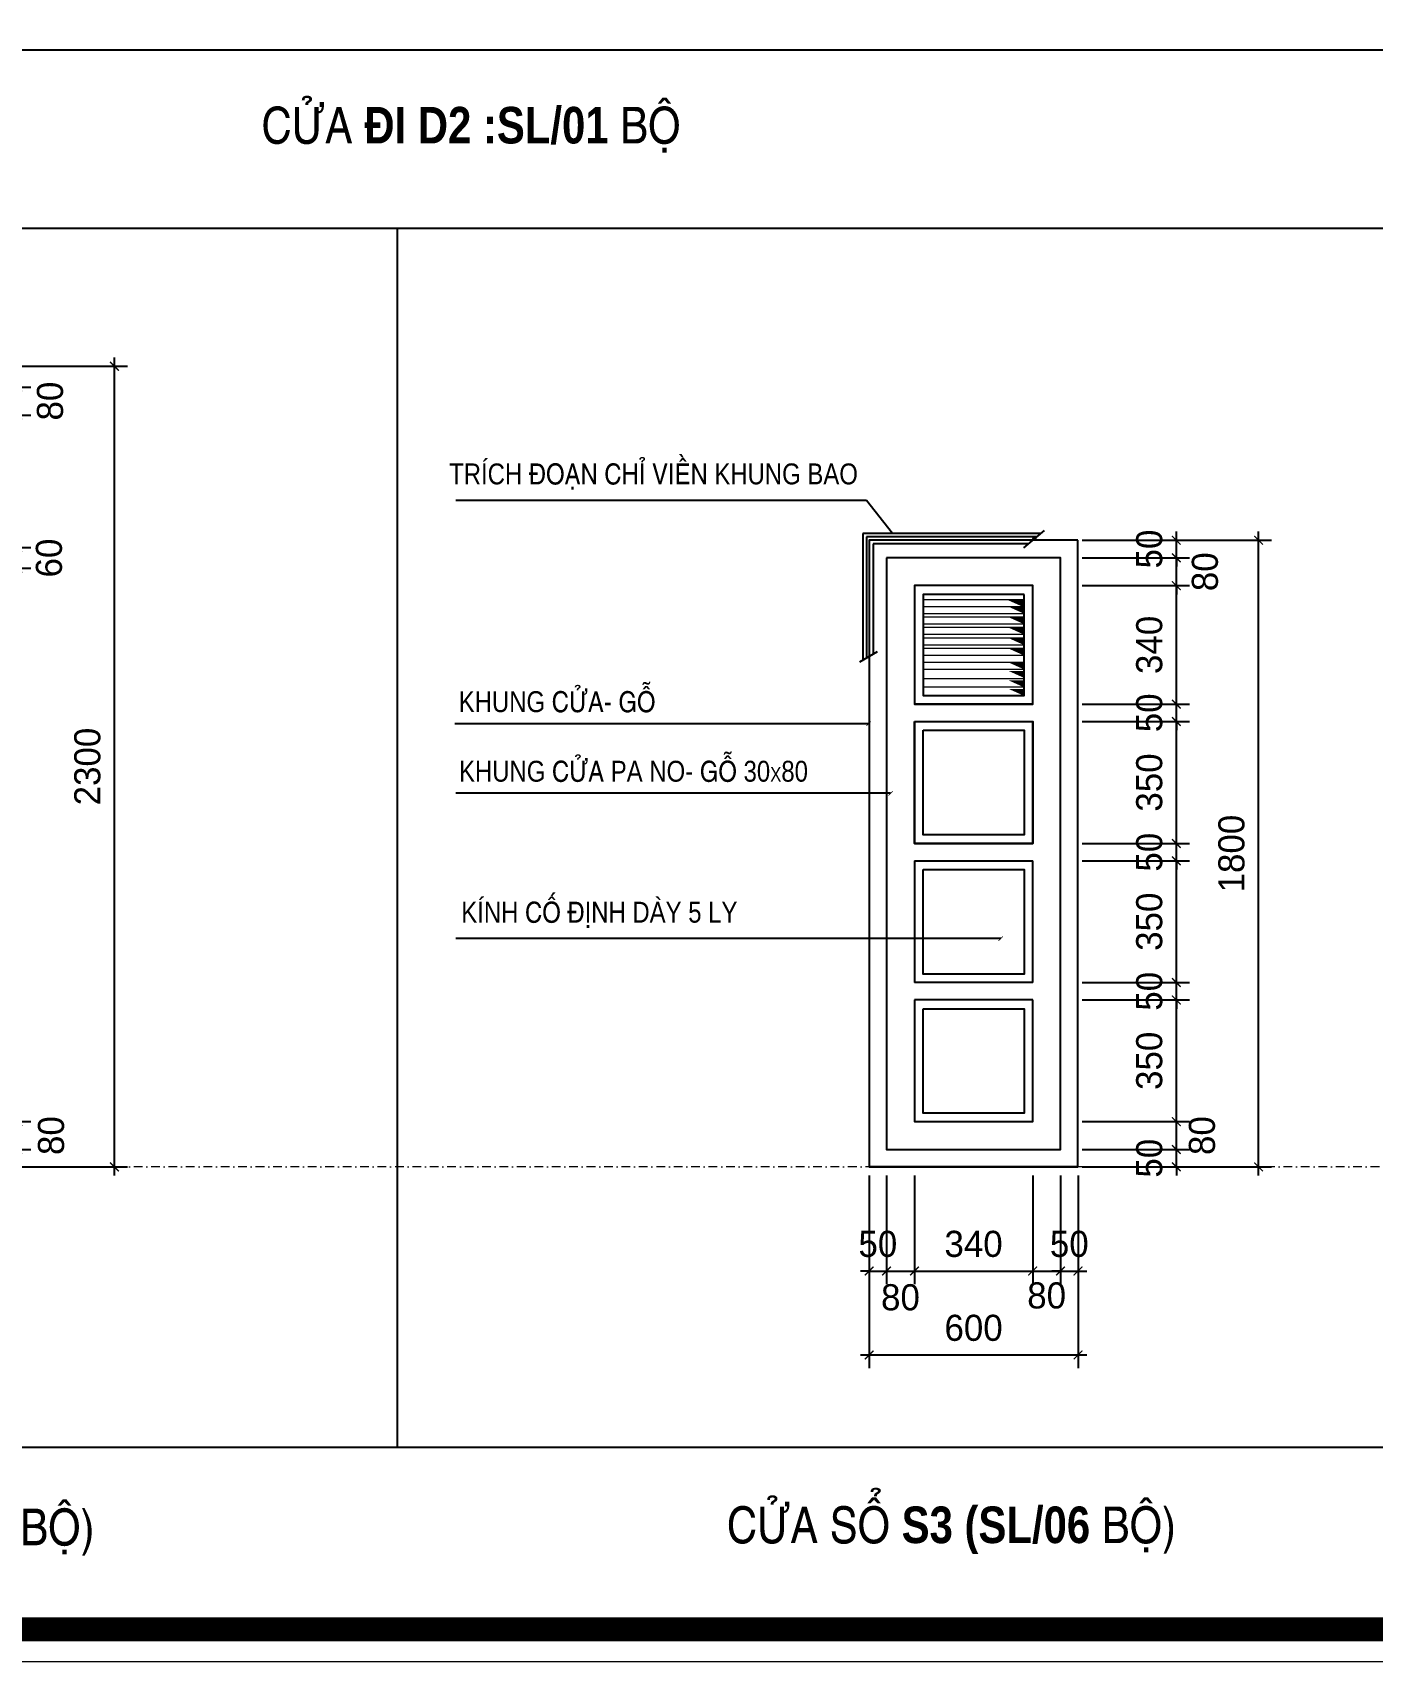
# Model space of a CAD drawing. Header units: millimetres. Extents: x 615730 to 2792744, y 139412 to 597571.
# Drawn here: x 1437575 to 1445273, y 284936 to 294294 of the extents above; entities that cross this region are included whole.
import ezdxf

# ---------------------------------------------------------------- set-up
doc = ezdxf.new("R2010")
doc.units = ezdxf.units.MM
doc.header["$MEASUREMENT"] = 0
doc.header["$PDMODE"] = 34
doc.linetypes.add('DASHDOT', pattern=[1, 0.5, -0.25, 0, -0.25])
doc.layers.get('0').update_dxf_attribs({"lineweight": 5})
for name, color, linetype in [('H', 252, 'Continuous'), ('NC', 7, 'Continuous'), ('noi that', 29, 'Continuous'), ('VL', 155, 'Continuous')]:
    doc.layers.add(name, color=color, linetype=linetype)
for name, color, linetype, lineweight in [('HATCH', 42, 'Continuous', 5), ('TEXTNUOC', 8, 'Continuous', 50), ('thay', 7, 'Continuous', 15), ('TIM TRUC', 149, 'DASHDOT', 9)]:
    doc.layers.add(name, color=color, linetype=linetype, lineweight=lineweight)
doc.styles.add('KC2', font='', dxfattribs={"height": 120})
doc.styles.add('RO', font='ROMANS.SHX', dxfattribs={"height": 120})
doc.styles.get("Standard").update_dxf_attribs({"font": ''})
doc.styles.add('VNI-AVO', font='vni-roms.shx')
doc.styles.get('KC2').set_extended_font_data('VNI-Helve-Condense')
doc.styles.get('Standard').set_extended_font_data('VNI-Avo')
doc.dimstyles.new('50 CS', dxfattribs={"dimtxt": 150, "dimasz": 50, "dimexe": 75, "dimexo": 0, "dimgap": 80, "dimtad": 1, "dimdec": 0, "dimlfac": 0.5, "dimzin": 12, "dimtxsty": 'VNI-AVO', "dimblk": 'ARCHTICK', "dimcen": 0, "dimdle": 50, "dimclrd": 252, "dimclre": 252, "dimclrt": 2, "dimadec": 0, "dimazin": 0, "dimtfac": 1, "dimtdec": 0, "dimtix": 1, "dimtmove": 2, "dimatfit": 0, "dimldrblk": 'OPEN90', "dimfxl": 1, "dimlwd": -1, "dimlwe": -1, "dimarcsym": 0})
doc.dimstyles.new('TL1-50TRUC', dxfattribs={"dimtxt": 150, "dimasz": 25, "dimexe": 50, "dimexo": 0, "dimgap": 20, "dimtad": 1, "dimdec": 0, "dimlfac": 0.5, "dimdsep": 46, "dimtxsty": 'RO', "dimblk": 'DOT', "dimcen": 100, "dimdle": 50, "dimclrd": 4, "dimclre": 4, "dimclrt": 30, "dimadec": 0, "dimazin": 0, "dimtfac": 1, "dimtdec": 0, "dimtix": 1, "dimtmove": 1, "dimatfit": 3, "dimldrblk": 'ARCHTICK', "dimfxl": 1, "dimtolj": 1, "dimarcsym": 0})

# ---------------------------------------------------------------- blocks, each defined once
blk = doc.blocks.new('_ARCHTICK')
at = {"color": 0, "linetype": 'ByBlock', "const_width": 0.15}
blk.add_lwpolyline([(-0.5, -0.5), (0.5, 0.5)], dxfattribs=at)
blk = doc.blocks.new('*D1961')
at = {"layer": 'DEFPOINTS', "color": 0, "ltscale": 10, "transparency": 16777216}
for p in [(1437139.6, 288037.2), (1437489.6, 288037.2), (1437139.6, 287877.2)]:
    blk.add_point(p, dxfattribs=at)
at = {"layer": 'VL', "color": 252, "ltscale": 10, "transparency": 16777216}
for p, q in [((1437139.6, 288037.2), (1437564.6, 288037.2)), ((1437489.6, 287827.2), (1437489.6, 288087.2)), ((1437139.6, 287877.2), (1437564.6, 287877.2))]:
    blk.add_line(p, q, dxfattribs=at)
at = {"layer": 'VL', "color": 252, "ltscale": 10, "transparency": 16777216, "xscale": 50, "yscale": 50, "zscale": 50}
for p, rotation in [((1437489.6, 288037.2), 90), ((1437489.6, 287877.2), 270)]:
    blk.add_blockref('_ARCHTICK', p, dxfattribs=dict(at, rotation=rotation))
at = {"layer": 'VL', "color": 2, "ltscale": 10, "transparency": 16777216, "insert": (1437681.5, 287957.2), "char_height": 150, "attachment_point": 5, "rotation": 90, "style": 'VNI-AVO'}
blk.add_mtext('80', dxfattribs=at)
blk = doc.blocks.new('_Open90')
at = {"color": 0, "linetype": 'ByBlock', "lineweight": -2}
for p, q in [((0, 0), (-1, 0)), ((-0.5, 0.5), (0, 0)), ((0, 0), (-0.5, -0.5))]:
    blk.add_line(p, q, dxfattribs=at)
blk = doc.blocks.new('*D1970')
at = {"layer": 'DEFPOINTS', "color": 0, "ltscale": 10, "transparency": 16777216}
for p in [(1437139.6, 291336.4), (1437489.6, 291336.4), (1437139.6, 291216.4)]:
    blk.add_point(p, dxfattribs=at)
at = {"layer": 'VL', "color": 252, "ltscale": 10, "transparency": 16777216}
for p, q in [((1437139.6, 291336.4), (1437564.6, 291336.4)), ((1437489.6, 291336.4), (1437489.6, 291386.4)), ((1437489.6, 291216.4), (1437489.6, 291336.4)), ((1437139.6, 291216.4), (1437564.6, 291216.4)), ((1437489.6, 291216.4), (1437489.6, 291166.4))]:
    blk.add_line(p, q, dxfattribs=at)
at = {"layer": 'VL', "color": 252, "ltscale": 10, "transparency": 16777216, "xscale": 50, "yscale": 50, "zscale": 50}
for p, rotation in [((1437489.6, 291336.4), 270), ((1437489.6, 291216.4), 90)]:
    blk.add_blockref('_ARCHTICK', p, dxfattribs=dict(at, rotation=rotation))
at = {"layer": 'VL', "color": 2, "ltscale": 10, "transparency": 16777216, "insert": (1437669.4, 291275.1), "char_height": 150, "attachment_point": 5, "rotation": 90, "style": 'VNI-AVO'}
blk.add_mtext('60', dxfattribs=at)
blk = doc.blocks.new('*D1973')
at = {"layer": 'DEFPOINTS', "color": 0, "ltscale": 10, "transparency": 16777216}
for p in [(1437139.6, 292257.2), (1437489.6, 292257.2), (1437139.6, 292096.3)]:
    blk.add_point(p, dxfattribs=at)
at = {"layer": 'VL', "color": 252, "ltscale": 10, "transparency": 16777216}
for p, q in [((1437139.6, 292257.2), (1437564.6, 292257.2)), ((1437489.6, 292046.3), (1437489.6, 292307.2)), ((1437139.6, 292096.3), (1437564.6, 292096.3))]:
    blk.add_line(p, q, dxfattribs=at)
at = {"layer": 'VL', "color": 252, "ltscale": 10, "transparency": 16777216, "xscale": 50, "yscale": 50, "zscale": 50}
for p, rotation in [((1437489.6, 292257.2), 90), ((1437489.6, 292096.3), 270)]:
    blk.add_blockref('_ARCHTICK', p, dxfattribs=dict(at, rotation=rotation))
at = {"layer": 'VL', "color": 2, "ltscale": 10, "transparency": 16777216, "insert": (1437675.5, 292176.8), "char_height": 150, "attachment_point": 5, "rotation": 90, "style": 'VNI-AVO'}
blk.add_mtext('80', dxfattribs=at)
blk = doc.blocks.new('*D1975')
at = {"layer": 'DEFPOINTS', "color": 0, "ltscale": 10, "transparency": 16777216}
for p in [(1437139.6, 292377.2), (1438045, 292377.2), (1437139.6, 287777.2)]:
    blk.add_point(p, dxfattribs=at)
at = {"layer": 'VL', "color": 252, "ltscale": 10, "transparency": 16777216}
for p, q in [((1438045, 287727.2), (1438045, 292427.2)), ((1437139.6, 292377.2), (1438120, 292377.2)), ((1437139.6, 287777.2), (1438120, 287777.2))]:
    blk.add_line(p, q, dxfattribs=at)
at = {"layer": 'VL', "color": 252, "ltscale": 10, "transparency": 16777216, "xscale": 50, "yscale": 50, "zscale": 50}
for p, rotation in [((1438045, 292377.2), 90), ((1438045, 287777.2), 270)]:
    blk.add_blockref('_ARCHTICK', p, dxfattribs=dict(at, rotation=rotation))
at = {"layer": 'VL', "color": 2, "ltscale": 10, "transparency": 16777216, "insert": (1437890, 290077.2), "char_height": 150, "attachment_point": 5, "rotation": 90, "style": 'VNI-AVO'}
blk.add_mtext('2300', dxfattribs=at)
blk = doc.blocks.new('*D2089')
at = {"layer": 'DEFPOINTS', "color": 0, "ltscale": 10, "transparency": 16777216}
for p in [(1443605.4, 287877.2), (1444146.3, 287877.2), (1443605.4, 287777.2)]:
    blk.add_point(p, dxfattribs=at)
at = {"layer": 'VL', "color": 252, "ltscale": 10, "transparency": 16777216}
for p, q in [((1443605.4, 287877.2), (1444221.3, 287877.2)), ((1444146.3, 287877.2), (1444146.3, 287927.2)), ((1444146.3, 287777.2), (1444146.3, 287877.2)), ((1443605.4, 287777.2), (1444221.3, 287777.2)), ((1444146.3, 287777.2), (1444146.3, 287727.2))]:
    blk.add_line(p, q, dxfattribs=at)
at = {"layer": 'VL', "color": 252, "ltscale": 10, "transparency": 16777216, "xscale": 50, "yscale": 50, "zscale": 50}
for p, rotation in [((1444146.3, 287877.2), 270), ((1444146.3, 287777.2), 90)]:
    blk.add_blockref('_ARCHTICK', p, dxfattribs=dict(at, rotation=rotation))
at = {"layer": 'VL', "color": 2, "ltscale": 10, "transparency": 16777216, "insert": (1443991.3, 287827.2), "char_height": 150, "attachment_point": 5, "rotation": 90, "style": 'VNI-AVO'}
blk.add_mtext('50', dxfattribs=at)
blk = doc.blocks.new('*D2090')
at = {"layer": 'DEFPOINTS', "color": 0, "ltscale": 10, "transparency": 16777216}
for p in [(1443605.4, 288736.2), (1444146.3, 288736.2), (1443605.4, 288037.2)]:
    blk.add_point(p, dxfattribs=at)
at = {"layer": 'VL', "color": 252, "ltscale": 10, "transparency": 16777216}
for p, q in [((1444146.3, 287987.2), (1444146.3, 288786.2)), ((1443605.4, 288736.2), (1444221.3, 288736.2)), ((1443605.4, 288037.2), (1444221.3, 288037.2))]:
    blk.add_line(p, q, dxfattribs=at)
at = {"layer": 'VL', "color": 252, "ltscale": 10, "transparency": 16777216, "xscale": 50, "yscale": 50, "zscale": 50}
for p, rotation in [((1444146.3, 288736.2), 90), ((1444146.3, 288037.2), 270)]:
    blk.add_blockref('_ARCHTICK', p, dxfattribs=dict(at, rotation=rotation))
at = {"layer": 'VL', "color": 2, "ltscale": 10, "transparency": 16777216, "insert": (1443991.3, 288386.7), "char_height": 150, "attachment_point": 5, "rotation": 90, "style": 'VNI-AVO'}
blk.add_mtext('350', dxfattribs=at)
blk = doc.blocks.new('*D2091')
at = {"layer": 'DEFPOINTS', "color": 0, "ltscale": 10, "transparency": 16777216}
for p in [(1443605.4, 288836.2), (1444146.3, 288836.2), (1443605.4, 288736.2)]:
    blk.add_point(p, dxfattribs=at)
at = {"layer": 'VL', "color": 252, "ltscale": 10, "transparency": 16777216}
for p, q in [((1444146.3, 288836.2), (1444146.3, 288886.2)), ((1443605.4, 288836.2), (1444221.3, 288836.2)), ((1444146.3, 288736.2), (1444146.3, 288836.2)), ((1443605.4, 288736.2), (1444221.3, 288736.2)), ((1444146.3, 288736.2), (1444146.3, 288686.2))]:
    blk.add_line(p, q, dxfattribs=at)
at = {"layer": 'VL', "color": 252, "ltscale": 10, "transparency": 16777216, "xscale": 50, "yscale": 50, "zscale": 50}
for p, rotation in [((1444146.3, 288836.2), 270), ((1444146.3, 288736.2), 90)]:
    blk.add_blockref('_ARCHTICK', p, dxfattribs=dict(at, rotation=rotation))
at = {"layer": 'VL', "color": 2, "ltscale": 10, "transparency": 16777216, "insert": (1443991.3, 288786.2), "char_height": 150, "attachment_point": 5, "rotation": 90, "style": 'VNI-AVO'}
blk.add_mtext('50', dxfattribs=at)
blk = doc.blocks.new('*D2092')
at = {"layer": 'DEFPOINTS', "color": 0, "ltscale": 10, "transparency": 16777216}
for p in [(1443605.4, 289535.2), (1444146.3, 289535.2), (1443605.4, 288836.2)]:
    blk.add_point(p, dxfattribs=at)
at = {"layer": 'VL', "color": 252, "ltscale": 10, "transparency": 16777216}
for p, q in [((1443605.4, 289535.2), (1444221.3, 289535.2)), ((1444146.3, 288786.2), (1444146.3, 289585.2)), ((1443605.4, 288836.2), (1444221.3, 288836.2))]:
    blk.add_line(p, q, dxfattribs=at)
at = {"layer": 'VL', "color": 252, "ltscale": 10, "transparency": 16777216, "xscale": 50, "yscale": 50, "zscale": 50}
for p, rotation in [((1444146.3, 289535.2), 90), ((1444146.3, 288836.2), 270)]:
    blk.add_blockref('_ARCHTICK', p, dxfattribs=dict(at, rotation=rotation))
at = {"layer": 'VL', "color": 2, "ltscale": 10, "transparency": 16777216, "insert": (1443991.3, 289185.7), "char_height": 150, "attachment_point": 5, "rotation": 90, "style": 'VNI-AVO'}
blk.add_mtext('350', dxfattribs=at)
blk = doc.blocks.new('*D2093')
at = {"layer": 'DEFPOINTS', "color": 0, "ltscale": 10, "transparency": 16777216}
for p in [(1443605.4, 289635.2), (1444146.3, 289635.2), (1443605.4, 289535.2)]:
    blk.add_point(p, dxfattribs=at)
at = {"layer": 'VL', "color": 252, "ltscale": 10, "transparency": 16777216}
for p, q in [((1443605.4, 289635.2), (1444221.3, 289635.2)), ((1444146.3, 289635.2), (1444146.3, 289685.2)), ((1444146.3, 289535.2), (1444146.3, 289635.2)), ((1443605.4, 289535.2), (1444221.3, 289535.2)), ((1444146.3, 289535.2), (1444146.3, 289485.2))]:
    blk.add_line(p, q, dxfattribs=at)
at = {"layer": 'VL', "color": 252, "ltscale": 10, "transparency": 16777216, "xscale": 50, "yscale": 50, "zscale": 50}
for p, rotation in [((1444146.3, 289635.2), 270), ((1444146.3, 289535.2), 90)]:
    blk.add_blockref('_ARCHTICK', p, dxfattribs=dict(at, rotation=rotation))
at = {"layer": 'VL', "color": 2, "ltscale": 10, "transparency": 16777216, "insert": (1443991.3, 289585.2), "char_height": 150, "attachment_point": 5, "rotation": 90, "style": 'VNI-AVO'}
blk.add_mtext('50', dxfattribs=at)
blk = doc.blocks.new('*D2094')
at = {"layer": 'DEFPOINTS', "color": 0, "ltscale": 10, "transparency": 16777216}
for p in [(1443605.4, 290335.8), (1444146.3, 290335.8), (1443605.4, 289635.2)]:
    blk.add_point(p, dxfattribs=at)
at = {"layer": 'VL', "color": 252, "ltscale": 10, "transparency": 16777216}
for p, q in [((1444146.3, 289585.2), (1444146.3, 290385.8)), ((1443605.4, 290335.8), (1444221.3, 290335.8)), ((1443605.4, 289635.2), (1444221.3, 289635.2))]:
    blk.add_line(p, q, dxfattribs=at)
at = {"layer": 'VL', "color": 252, "ltscale": 10, "transparency": 16777216, "xscale": 50, "yscale": 50, "zscale": 50}
for p, rotation in [((1444146.3, 290335.8), 90), ((1444146.3, 289635.2), 270)]:
    blk.add_blockref('_ARCHTICK', p, dxfattribs=dict(at, rotation=rotation))
at = {"layer": 'VL', "color": 2, "ltscale": 10, "transparency": 16777216, "insert": (1443991.3, 289985.5), "char_height": 150, "attachment_point": 5, "rotation": 90, "style": 'VNI-AVO'}
blk.add_mtext('350', dxfattribs=at)
blk = doc.blocks.new('*D2095')
at = {"layer": 'DEFPOINTS', "color": 0, "ltscale": 10, "transparency": 16777216}
for p in [(1443605.4, 290435.8), (1444146.3, 290435.8), (1443605.4, 290335.8)]:
    blk.add_point(p, dxfattribs=at)
at = {"layer": 'VL', "color": 252, "ltscale": 10, "transparency": 16777216}
for p, q in [((1444146.3, 290435.8), (1444146.3, 290485.8)), ((1443605.4, 290435.8), (1444221.3, 290435.8)), ((1444146.3, 290335.8), (1444146.3, 290435.8)), ((1443605.4, 290335.8), (1444221.3, 290335.8)), ((1444146.3, 290335.8), (1444146.3, 290285.8))]:
    blk.add_line(p, q, dxfattribs=at)
at = {"layer": 'VL', "color": 252, "ltscale": 10, "transparency": 16777216, "xscale": 50, "yscale": 50, "zscale": 50}
for p, rotation in [((1444146.3, 290435.8), 270), ((1444146.3, 290335.8), 90)]:
    blk.add_blockref('_ARCHTICK', p, dxfattribs=dict(at, rotation=rotation))
at = {"layer": 'VL', "color": 2, "ltscale": 10, "transparency": 16777216, "insert": (1443991.3, 290385.8), "char_height": 150, "attachment_point": 5, "rotation": 90, "style": 'VNI-AVO'}
blk.add_mtext('50', dxfattribs=at)
blk = doc.blocks.new('*D2096')
at = {"layer": 'DEFPOINTS', "color": 0, "ltscale": 10, "transparency": 16777216}
for p in [(1443605.4, 291116.4), (1444146.3, 291116.4), (1443605.4, 290435.8)]:
    blk.add_point(p, dxfattribs=at)
at = {"layer": 'VL', "color": 252, "ltscale": 10, "transparency": 16777216}
for p, q in [((1443605.4, 291116.4), (1444221.3, 291116.4)), ((1444146.3, 290385.8), (1444146.3, 291166.4)), ((1443605.4, 290435.8), (1444221.3, 290435.8))]:
    blk.add_line(p, q, dxfattribs=at)
at = {"layer": 'VL', "color": 252, "ltscale": 10, "transparency": 16777216, "xscale": 50, "yscale": 50, "zscale": 50}
for p, rotation in [((1444146.3, 291116.4), 90), ((1444146.3, 290435.8), 270)]:
    blk.add_blockref('_ARCHTICK', p, dxfattribs=dict(at, rotation=rotation))
at = {"layer": 'VL', "color": 2, "ltscale": 10, "transparency": 16777216, "insert": (1443991.3, 290776.1), "char_height": 150, "attachment_point": 5, "rotation": 90, "style": 'VNI-AVO'}
blk.add_mtext('340', dxfattribs=at)
blk = doc.blocks.new('*D2097')
at = {"layer": 'DEFPOINTS', "color": 0, "ltscale": 10, "transparency": 16777216}
for p in [(1443605.4, 291276.4), (1444146.3, 291276.4), (1443605.4, 291116.4)]:
    blk.add_point(p, dxfattribs=at)
at = {"layer": 'VL', "color": 252, "ltscale": 10, "transparency": 16777216}
for p, q in [((1444146.3, 291276.4), (1444146.3, 291326.4)), ((1443605.4, 291276.4), (1444221.3, 291276.4)), ((1444146.3, 291116.4), (1444146.3, 291276.4)), ((1443605.4, 291116.4), (1444221.3, 291116.4)), ((1444146.3, 291116.4), (1444146.3, 291066.4))]:
    blk.add_line(p, q, dxfattribs=at)
at = {"layer": 'VL', "color": 252, "ltscale": 10, "transparency": 16777216, "xscale": 50, "yscale": 50, "zscale": 50}
for p, rotation in [((1444146.3, 291276.4), 270), ((1444146.3, 291116.4), 90)]:
    blk.add_blockref('_ARCHTICK', p, dxfattribs=dict(at, rotation=rotation))
at = {"layer": 'VL', "color": 2, "ltscale": 10, "transparency": 16777216, "insert": (1444311.2, 291196.4), "char_height": 150, "attachment_point": 5, "rotation": 90, "style": 'VNI-AVO'}
blk.add_mtext('80', dxfattribs=at)
blk = doc.blocks.new('*D2098')
at = {"layer": 'DEFPOINTS', "color": 0, "ltscale": 10, "transparency": 16777216}
for p in [(1443605.4, 291377.2), (1444146.3, 291377.2), (1443605.4, 291276.4)]:
    blk.add_point(p, dxfattribs=at)
at = {"layer": 'VL', "color": 252, "ltscale": 10, "transparency": 16777216}
for p, q in [((1444146.3, 291377.2), (1444146.3, 291427.2)), ((1443605.4, 291377.2), (1444221.3, 291377.2)), ((1444146.3, 291276.4), (1444146.3, 291377.2)), ((1443605.4, 291276.4), (1444221.3, 291276.4)), ((1444146.3, 291276.4), (1444146.3, 291226.4))]:
    blk.add_line(p, q, dxfattribs=at)
at = {"layer": 'VL', "color": 252, "ltscale": 10, "transparency": 16777216, "xscale": 50, "yscale": 50, "zscale": 50}
for p, rotation in [((1444146.3, 291377.2), 270), ((1444146.3, 291276.4), 90)]:
    blk.add_blockref('_ARCHTICK', p, dxfattribs=dict(at, rotation=rotation))
at = {"layer": 'VL', "color": 2, "ltscale": 10, "transparency": 16777216, "insert": (1443991.3, 291326.8), "char_height": 150, "attachment_point": 5, "rotation": 90, "style": 'VNI-AVO'}
blk.add_mtext('50', dxfattribs=at)
blk = doc.blocks.new('*D2099')
at = {"layer": 'DEFPOINTS', "color": 0, "ltscale": 10, "transparency": 16777216}
for p in [(1443605.4, 288037.2), (1444146.3, 288037.2), (1443605.4, 287877.2)]:
    blk.add_point(p, dxfattribs=at)
at = {"layer": 'VL', "color": 252, "ltscale": 10, "transparency": 16777216}
for p, q in [((1443605.4, 288037.2), (1444221.3, 288037.2)), ((1444146.3, 287827.2), (1444146.3, 288087.2)), ((1443605.4, 287877.2), (1444221.3, 287877.2))]:
    blk.add_line(p, q, dxfattribs=at)
at = {"layer": 'VL', "color": 252, "ltscale": 10, "transparency": 16777216, "xscale": 50, "yscale": 50, "zscale": 50}
for p, rotation in [((1444146.3, 288037.2), 90), ((1444146.3, 287877.2), 270)]:
    blk.add_blockref('_ARCHTICK', p, dxfattribs=dict(at, rotation=rotation))
at = {"layer": 'VL', "color": 2, "ltscale": 10, "transparency": 16777216, "insert": (1444294.3, 287957.2), "char_height": 150, "attachment_point": 5, "rotation": 90, "style": 'VNI-AVO'}
blk.add_mtext('80', dxfattribs=at)
blk = doc.blocks.new('*D2100')
at = {"layer": 'DEFPOINTS', "color": 0, "ltscale": 10, "transparency": 16777216}
for p in [(1443605.4, 291377.2), (1444618.7, 291377.2), (1443605.4, 287777.2)]:
    blk.add_point(p, dxfattribs=at)
at = {"layer": 'VL', "color": 252, "ltscale": 10, "transparency": 16777216}
for p, q in [((1444618.7, 287727.2), (1444618.7, 291427.2)), ((1443605.4, 291377.2), (1444693.7, 291377.2)), ((1443605.4, 287777.2), (1444693.7, 287777.2))]:
    blk.add_line(p, q, dxfattribs=at)
at = {"layer": 'VL', "color": 252, "ltscale": 10, "transparency": 16777216, "xscale": 50, "yscale": 50, "zscale": 50}
for p, rotation in [((1444618.7, 291377.2), 90), ((1444618.7, 287777.2), 270)]:
    blk.add_blockref('_ARCHTICK', p, dxfattribs=dict(at, rotation=rotation))
at = {"layer": 'VL', "color": 2, "ltscale": 10, "transparency": 16777216, "insert": (1444463.7, 289577.2), "char_height": 150, "attachment_point": 5, "rotation": 90, "style": 'VNI-AVO'}
blk.add_mtext('1800', dxfattribs=at)
blk = doc.blocks.new('*D2101')
at = {"layer": 'DEFPOINTS', "color": 0, "ltscale": 10, "transparency": 16777216}
for p in [(1442381.3, 287728.7), (1442481.3, 287728.7), (1442481.3, 287179.1)]:
    blk.add_point(p, dxfattribs=at)
at = {"layer": 'VL', "color": 252, "ltscale": 10, "transparency": 16777216}
for p, q in [((1442381.3, 287728.7), (1442381.3, 287104.1)), ((1442481.3, 287728.7), (1442481.3, 287104.1)), ((1442381.3, 287179.1), (1442331.3, 287179.1)), ((1442381.3, 287179.1), (1442481.3, 287179.1)), ((1442481.3, 287179.1), (1442531.3, 287179.1))]:
    blk.add_line(p, q, dxfattribs=at)
at = {"layer": 'VL', "color": 252, "ltscale": 10, "transparency": 16777216, "xscale": 50, "yscale": 50, "zscale": 50}
blk.add_blockref('_ARCHTICK', (1442381.3, 287179.1), dxfattribs=at)
at = {"layer": 'VL', "color": 252, "ltscale": 10, "transparency": 16777216, "xscale": 50, "yscale": 50, "zscale": 50, "rotation": 180}
blk.add_blockref('_ARCHTICK', (1442481.3, 287179.1), dxfattribs=at)
at = {"layer": 'VL', "color": 2, "ltscale": 10, "transparency": 16777216, "insert": (1442431.3, 287334.1), "char_height": 150, "attachment_point": 5, "style": 'VNI-AVO'}
blk.add_mtext('50', dxfattribs=at)
blk = doc.blocks.new('*D2102')
at = {"layer": 'DEFPOINTS', "color": 0, "ltscale": 10, "transparency": 16777216}
for p in [(1442481.3, 287728.7), (1442641.3, 287728.7), (1442641.3, 287179.1)]:
    blk.add_point(p, dxfattribs=at)
at = {"layer": 'VL', "color": 252, "ltscale": 10, "transparency": 16777216}
for p, q in [((1442481.3, 287728.7), (1442481.3, 287104.1)), ((1442641.3, 287728.7), (1442641.3, 287104.1)), ((1442431.3, 287179.1), (1442691.3, 287179.1))]:
    blk.add_line(p, q, dxfattribs=at)
at = {"layer": 'VL', "color": 252, "ltscale": 10, "transparency": 16777216, "xscale": 50, "yscale": 50, "zscale": 50, "rotation": 180}
blk.add_blockref('_ARCHTICK', (1442481.3, 287179.1), dxfattribs=at)
at = {"layer": 'VL', "color": 252, "ltscale": 10, "transparency": 16777216, "xscale": 50, "yscale": 50, "zscale": 50}
blk.add_blockref('_ARCHTICK', (1442641.3, 287179.1), dxfattribs=at)
at = {"layer": 'VL', "color": 2, "ltscale": 10, "transparency": 16777216, "insert": (1442561.3, 287027.3), "char_height": 150, "attachment_point": 5, "style": 'VNI-AVO'}
blk.add_mtext('80', dxfattribs=at)
blk = doc.blocks.new('*D2103')
at = {"layer": 'DEFPOINTS', "color": 0, "ltscale": 10, "transparency": 16777216}
for p in [(1442641.3, 287728.7), (1443321.1, 287728.7), (1443321.1, 287179.1)]:
    blk.add_point(p, dxfattribs=at)
at = {"layer": 'VL', "color": 252, "ltscale": 10, "transparency": 16777216}
for p, q in [((1442641.3, 287728.7), (1442641.3, 287104.1)), ((1443321.1, 287728.7), (1443321.1, 287104.1)), ((1442591.3, 287179.1), (1443371.1, 287179.1))]:
    blk.add_line(p, q, dxfattribs=at)
at = {"layer": 'VL', "color": 252, "ltscale": 10, "transparency": 16777216, "xscale": 50, "yscale": 50, "zscale": 50, "rotation": 180}
blk.add_blockref('_ARCHTICK', (1442641.3, 287179.1), dxfattribs=at)
at = {"layer": 'VL', "color": 252, "ltscale": 10, "transparency": 16777216, "xscale": 50, "yscale": 50, "zscale": 50}
blk.add_blockref('_ARCHTICK', (1443321.1, 287179.1), dxfattribs=at)
at = {"layer": 'VL', "color": 2, "ltscale": 10, "transparency": 16777216, "insert": (1442981.2, 287334.1), "char_height": 150, "attachment_point": 5, "style": 'VNI-AVO'}
blk.add_mtext('340', dxfattribs=at)
blk = doc.blocks.new('*D2104')
at = {"layer": 'DEFPOINTS', "color": 0, "ltscale": 10, "transparency": 16777216}
for p in [(1443321.1, 287728.7), (1443481.1, 287728.7), (1443481.1, 287179.1)]:
    blk.add_point(p, dxfattribs=at)
at = {"layer": 'VL', "color": 252, "ltscale": 10, "transparency": 16777216}
for p, q in [((1443321.1, 287728.7), (1443321.1, 287104.1)), ((1443481.1, 287728.7), (1443481.1, 287104.1)), ((1443271.1, 287179.1), (1443531.1, 287179.1))]:
    blk.add_line(p, q, dxfattribs=at)
at = {"layer": 'VL', "color": 252, "ltscale": 10, "transparency": 16777216, "xscale": 50, "yscale": 50, "zscale": 50, "rotation": 180}
blk.add_blockref('_ARCHTICK', (1443321.1, 287179.1), dxfattribs=at)
at = {"layer": 'VL', "color": 252, "ltscale": 10, "transparency": 16777216, "xscale": 50, "yscale": 50, "zscale": 50}
blk.add_blockref('_ARCHTICK', (1443481.1, 287179.1), dxfattribs=at)
at = {"layer": 'VL', "color": 2, "ltscale": 10, "transparency": 16777216, "insert": (1443401.1, 287037.9), "char_height": 150, "attachment_point": 5, "style": 'VNI-AVO'}
blk.add_mtext('80', dxfattribs=at)
blk = doc.blocks.new('*D2105')
at = {"layer": 'DEFPOINTS', "color": 0, "ltscale": 10, "transparency": 16777216}
for p in [(1443481.1, 287728.7), (1443581.3, 287728.7), (1443581.3, 287179.1)]:
    blk.add_point(p, dxfattribs=at)
at = {"layer": 'VL', "color": 252, "ltscale": 10, "transparency": 16777216}
for p, q in [((1443481.1, 287728.7), (1443481.1, 287104.1)), ((1443581.3, 287728.7), (1443581.3, 287104.1)), ((1443481.1, 287179.1), (1443431.1, 287179.1)), ((1443481.1, 287179.1), (1443581.3, 287179.1)), ((1443581.3, 287179.1), (1443631.3, 287179.1))]:
    blk.add_line(p, q, dxfattribs=at)
at = {"layer": 'VL', "color": 252, "ltscale": 10, "transparency": 16777216, "xscale": 50, "yscale": 50, "zscale": 50}
blk.add_blockref('_ARCHTICK', (1443481.1, 287179.1), dxfattribs=at)
at = {"layer": 'VL', "color": 252, "ltscale": 10, "transparency": 16777216, "xscale": 50, "yscale": 50, "zscale": 50, "rotation": 180}
blk.add_blockref('_ARCHTICK', (1443581.3, 287179.1), dxfattribs=at)
at = {"layer": 'VL', "color": 2, "ltscale": 10, "transparency": 16777216, "insert": (1443531.2, 287334.1), "char_height": 150, "attachment_point": 5, "style": 'VNI-AVO'}
blk.add_mtext('50', dxfattribs=at)
blk = doc.blocks.new('*D2106')
at = {"layer": 'DEFPOINTS', "color": 0, "ltscale": 10, "transparency": 16777216}
for p in [(1442381.3, 287728.7), (1443581.3, 287728.7), (1443581.3, 286696.9)]:
    blk.add_point(p, dxfattribs=at)
at = {"layer": 'VL', "color": 252, "ltscale": 10, "transparency": 16777216}
for p, q in [((1442381.3, 287728.7), (1442381.3, 286621.9)), ((1443581.3, 287728.7), (1443581.3, 286621.9)), ((1442331.3, 286696.9), (1443631.3, 286696.9))]:
    blk.add_line(p, q, dxfattribs=at)
at = {"layer": 'VL', "color": 252, "ltscale": 10, "transparency": 16777216, "xscale": 50, "yscale": 50, "zscale": 50, "rotation": 180}
blk.add_blockref('_ARCHTICK', (1442381.3, 286696.9), dxfattribs=at)
at = {"layer": 'VL', "color": 252, "ltscale": 10, "transparency": 16777216, "xscale": 50, "yscale": 50, "zscale": 50}
blk.add_blockref('_ARCHTICK', (1443581.3, 286696.9), dxfattribs=at)
at = {"layer": 'VL', "color": 2, "ltscale": 10, "transparency": 16777216, "insert": (1442981.3, 286851.9), "char_height": 150, "attachment_point": 5, "style": 'VNI-AVO'}
blk.add_mtext('600', dxfattribs=at)
blk = doc.blocks.new('_DOT')
at = {"color": 0, "linetype": 'ByBlock'}
blk.add_line((-0.5, 0), (-1, 0), dxfattribs=at)
at = {"color": 0, "linetype": 'ByBlock', "const_width": 0.5}
blk.add_lwpolyline([(-0.25, 0, 1), (0.25, 0, 1)], format="xyb", close=True, dxfattribs=at)

msp = doc.modelspace()

# ---------------------------------------------------------------- hatches: boundary and pattern name
at = {"layer": 'HATCH'}
for points in [[(1443182.2, 291035.3), (1443271.1, 291035.3), (1443271.1, 290995.3)], [(1443182.2, 290995.3), (1443271.1, 290995.3), (1443271.1, 290955.3)], [(1443182.2, 290935.3), (1443271.1, 290935.3), (1443271.1, 290895.3)], [(1443182.2, 290875.3), (1443271.1, 290875.3), (1443271.1, 290835.3)], [(1443182.2, 290815.3), (1443271.1, 290815.3), (1443271.1, 290775.3)], [(1443182.2, 290755.3), (1443271.1, 290755.3), (1443271.1, 290715.3)], [(1443182.2, 290675.3), (1443271.1, 290675.3), (1443271.1, 290635.3)], [(1443182.2, 290626.6), (1443271.1, 290626.6), (1443271.1, 290586.6)], [(1443182.2, 290572.5), (1443271.1, 290572.5), (1443271.1, 290532.5)], [(1443182.2, 290523.7), (1443271.1, 290523.7), (1443271.1, 290483.7)]]:
    msp.add_hatch(color=256, dxfattribs=at).paths.add_polyline_path(points)

# ---------------------------------------------------------------- linework, layer by layer
at = {"layer": 'H', "const_width": 138.2}
msp.add_lwpolyline([(1425933.3, 285120.6), (1452936.2, 285120.6), (1452936.2, 304105.6), (1425933.3, 304105.6)], close=True, dxfattribs=at)
at = {"layer": 'HATCH'}
for p, q in [((1443271.1, 291035.3), (1442691.3, 291035.3)), ((1443271.1, 290995.3), (1443182.2, 291035.3)), ((1443271.1, 290995.3), (1442691.3, 290995.3)), ((1443271.1, 290995.3), (1442691.3, 290995.3)), ((1443271.1, 290955.3), (1442691.3, 290955.3)), ((1443271.1, 290935.3), (1442691.3, 290935.3)), ((1443271.1, 290895.3), (1442691.3, 290895.3)), ((1443271.1, 290875.3), (1442691.3, 290875.3)), ((1443271.1, 290835.3), (1442691.3, 290835.3)), ((1443271.1, 290815.3), (1442691.3, 290815.3)), ((1443271.1, 290775.3), (1442691.3, 290775.3)), ((1443271.1, 290755.3), (1442691.3, 290755.3)), ((1443271.1, 290715.3), (1442691.3, 290715.3)), ((1443271.1, 290675.3), (1442691.3, 290675.3)), ((1443271.1, 290635.3), (1442691.3, 290635.3)), ((1443271.1, 290581.2), (1442691.3, 290581.2)), ((1443271.1, 290532.5), (1442691.3, 290532.5))]:
    msp.add_line(p, q, dxfattribs=at)
at = {"layer": 'NC', "linetype": 'Continuous', "ltscale": 20}
for p, q in [((1442345.2, 291416.4), (1442345.2, 290688.7)), ((1443367.3, 291416.4), (1442345.2, 291416.4)), ((1442365.2, 291396.4), (1442365.2, 290700.6)), ((1443343.8, 291396.4), (1442365.2, 291396.4)), ((1443342.8, 291390.7), (1443333.3, 291397.1)), ((1443386.5, 291433.8), (1443338.9, 291393.3)), ((1442405.2, 291356.4), (1442405.2, 290724.4)), ((1443296.7, 291356.4), (1442405.2, 291356.4)), ((1443329.7, 291385.5), (1443268.8, 291333.8)), ((1443320.8, 291388.4), (1443342.8, 291390.7)), ((1443341.7, 291381.5), (1443320.8, 291388.4)), ((1442328.5, 290678.3), (1442428.5, 290737.9))]:
    msp.add_line(p, q, dxfattribs=at)
at = {"layer": 'thay', "linetype": 'Continuous'}
msp.add_lwpolyline([(1425749, 284936.3), (1453120.5, 284936.3), (1453120.5, 304289.9), (1425749, 304289.9)], close=True, dxfattribs=at)
at = {"layer": 'TIM TRUC', "ltscale": 100}
msp.add_line((1453120.5, 287777.2), (1426308.2, 287777.2), dxfattribs=at)
at = {"layer": 'VL', "ltscale": 10}
for p, q in [((1426308.2, 294195.4), (1453120.5, 294195.4)), ((1426308.2, 293170.1), (1453120.5, 293170.1)), ((1439669.4, 293170.1), (1439669.4, 286166.5)), ((1443321.1, 290435.8), (1442641.3, 290435.8)), ((1442641.3, 290335.8), (1443321.1, 290335.8)), ((1442641.3, 289635.2), (1443321.1, 289635.2)), ((1442641.3, 289535.2), (1443321.1, 289535.2)), ((1443321.1, 288836.2), (1442641.3, 288836.2)), ((1443321.1, 288736.2), (1442641.3, 288736.2)), ((1443581.3, 287777.2), (1442381.3, 287777.2)), ((1442381.3, 287777.2), (1443581.1, 287777.2)), ((1426308.2, 286166.5), (1453120.5, 286166.5))]:
    msp.add_line(p, q, dxfattribs=at)
for points in [[(1443581.1, 291377.2), (1442381.3, 291377.2), (1442381.3, 287777.2), (1443581.1, 287777.2)], [(1443321.1, 291116.4), (1442641.3, 291116.4), (1442641.3, 290435.8), (1443321.1, 290435.8)], [(1443271.1, 291066.4), (1442691.3, 291066.4), (1442691.3, 290485.8), (1443271.1, 290485.8)], [(1442641.3, 290335.8), (1443321.1, 290335.8), (1443321.1, 289635.2), (1442641.3, 289635.2)], [(1442691.3, 290285.8), (1443271.1, 290285.8), (1443271.1, 289685.2), (1442691.3, 289685.2)], [(1442691.3, 289485.2), (1443271.1, 289485.2), (1443271.1, 288884.5), (1442691.3, 288884.5)], [(1442691.3, 288686.2), (1443271.1, 288686.2), (1443271.1, 288085.5), (1442691.3, 288085.5)]]:
    msp.add_lwpolyline(points, close=True, dxfattribs=at)
for points in [[(1442481.3, 291276.4), (1442481.3, 287877.2), (1443481.1, 287877.2), (1443481.1, 291276.4), (1442481.3, 291276.4)], [(1443321.1, 290435.8), (1443321.1, 291116.4), (1442641.3, 291116.4), (1442641.3, 290435.8)], [(1442641.3, 290335.8), (1442641.3, 289635.2)], [(1443321.1, 289635.2), (1443321.1, 290335.8)], [(1442641.3, 289535.2), (1442641.3, 288836.2)], [(1443321.1, 288836.2), (1443321.1, 289535.2)], [(1442641.3, 288736.2), (1442641.3, 288037.2), (1443321.1, 288037.2), (1443321.1, 288736.2)]]:
    msp.add_lwpolyline(points, dxfattribs=at)

# ---------------------------------------------------------------- texts
at = {"char_height": 210, "width": 14211.4}
for s, insert, attachment_point in [('{\\fVNI-Helve-Condense|b1|i0|c0|p2;CÖÛA \\f.VnArial NarrowH|b1|i0|c0|p34;§I \\fVNI-Helve-Condense|b1|i0|c0|p2;D2 :SL/01 BOÄ }', (1441297.6, 293604.2), 9), ('{\\fVNI-Helve-Condense|b1|i0|c0|p2;CÖÛA SOÅ S2 (SL/04 BOÄ)}', (1435350.7, 285540.3), 7), ('{\\fVNI-Helve-Condense|b1|i0|c0|p2;CÖÛA SOÅ S3 (SL/06 BOÄ) }', (1441564.5, 285552.8), 7)]:
    msp.add_mtext(s, dxfattribs=dict(at, insert=insert, attachment_point=attachment_point))
at = {"layer": 'NC', "linetype": 'Continuous', "ltscale": 20, "attachment_point": 1, "style": 'KC2'}
for s, insert, char_height, width in [('TRÍCH ÑOAÏN CHÆ VIEÀN KHUNG BAO', (1439968, 291818.4), 120, 2834.286), ('{\\H1.2x;KHUNG CÖÛA- GOÃ }', (1440023.2, 290509.9), 100, 2063.157), ('{\\H1.2x;KHUNG CÖÛA PA NO- GOÃ 30\\H0.7x;X\\H1.429x;80}', (1440024.8, 290110.3), 100, 2063.157), ('KÍNH COÁ ÑÒNH DAØY 5 LY', (1440037.8, 289300.5), 120, 2063.157)]:
    msp.add_mtext(s, dxfattribs=dict(at, insert=insert, char_height=char_height, width=width))

# ---------------------------------------------------------------- dimensions: what is measured, and where the dimension line sits
at = {"layer": 'VL', "ltscale": 10}
for base, p1, p2, picture, middle in [((1438045, 292377.2), (1437139.6, 287777.2), (1437139.6, 292377.2), '*D1975', (1437890, 290077.2)), ((1444146.3, 291377.2), (1443605.4, 291276.4), (1443605.4, 291377.2), '*D2098', (1443991.3, 291326.8)), ((1444618.7, 291377.2), (1443605.4, 287777.2), (1443605.4, 291377.2), '*D2100', (1444463.7, 289577.2)), ((1444146.3, 291116.4), (1443605.4, 290435.8), (1443605.4, 291116.4), '*D2096', (1443991.3, 290776.1)), ((1444146.3, 290435.8), (1443605.4, 290335.8), (1443605.4, 290435.8), '*D2095', (1443991.3, 290385.8)), ((1444146.3, 290335.8), (1443605.4, 289635.2), (1443605.4, 290335.8), '*D2094', (1443991.3, 289985.5)), ((1444146.3, 289635.2), (1443605.4, 289535.2), (1443605.4, 289635.2), '*D2093', (1443991.3, 289585.2)), ((1444146.2777045, 289535.1881491), (1443605.3569893, 288836.1881491), (1443605.3569893, 289535.1881491), '*D2092', (1443991.2777045, 289185.6881491)), ((1444146.3, 288836.2), (1443605.4, 288736.2), (1443605.4, 288836.2), '*D2091', (1443991.3, 288786.2)), ((1444146.2777045, 288736.1881491), (1443605.3569893, 288037.1881491), (1443605.3569893, 288736.1881491), '*D2090', (1443991.2777045, 288386.6881491)), ((1444146.3, 287877.2), (1443605.4, 287777.2), (1443605.4, 287877.2), '*D2089', (1443991.3, 287827.2))]:
    dim = msp.add_linear_dim(base=base, p1=p1, p2=p2, angle=90, dimstyle='50 CS', dxfattribs=at)
    dim.commit()
    dim.dimension.update_dxf_attribs({"geometry": picture, "text_midpoint": middle})
for base, p1, p2, picture, middle in [((1437489.6, 292257.2), (1437139.6, 292096.3), (1437139.6, 292257.2), '*D1973', (1437675.5, 292176.8)), ((1437489.6, 291336.4), (1437139.6, 291216.4), (1437139.6, 291336.4), '*D1970', (1437669.4, 291275.1)), ((1444146.3, 291276.4), (1443605.4, 291116.4), (1443605.4, 291276.4), '*D2097', (1444311.2, 291196.4)), ((1437489.6, 288037.2), (1437139.6, 287877.2), (1437139.6, 288037.2), '*D1961', (1437681.5, 287957.2)), ((1444146.3, 288037.2), (1443605.4, 287877.2), (1443605.4, 288037.2), '*D2099', (1444294.3, 287957.2))]:
    dim = msp.add_linear_dim(base=base, p1=p1, p2=p2, angle=90, dimstyle='50 CS', dxfattribs=at)
    dim.commit()
    dim.dimension.update_dxf_attribs({"geometry": picture, "text_midpoint": middle, "dimtype": 160})
for base, p1, p2, picture, middle in [((1442481.3, 287179.1), (1442381.3, 287728.7), (1442481.3, 287728.7), '*D2101', (1442431.3, 287334.1)), ((1443581.3, 286696.9), (1442381.3, 287728.7), (1443581.3, 287728.7), '*D2106', (1442981.3, 286851.9)), ((1443321.1, 287179.1), (1442641.3, 287728.7), (1443321.1, 287728.7), '*D2103', (1442981.2, 287334.1)), ((1443581.3, 287179.1), (1443481.1, 287728.7), (1443581.3, 287728.7), '*D2105', (1443531.2, 287334.1))]:
    dim = msp.add_linear_dim(base=base, p1=p1, p2=p2, dimstyle='50 CS', dxfattribs=at)
    dim.commit()
    dim.dimension.update_dxf_attribs({"geometry": picture, "text_midpoint": middle})
for base, p1, p2, picture, middle in [((1442641.3, 287179.1), (1442481.3, 287728.7), (1442641.3, 287728.7), '*D2102', (1442561.3, 287027.3)), ((1443481.1, 287179.1), (1443321.1, 287728.7), (1443481.1, 287728.7), '*D2104', (1443401.1, 287037.9))]:
    dim = msp.add_linear_dim(base=base, p1=p1, p2=p2, dimstyle='50 CS', dxfattribs=at)
    dim.commit()
    dim.dimension.update_dxf_attribs({"geometry": picture, "text_midpoint": middle, "dimtype": 160})

# ---------------------------------------------------------------- leaders
at = {"layer": 'NC', "color": 119, "linetype": 'Continuous', "ltscale": 20}
msp.add_leader([(1442514.6, 291416.4), (1442366.7, 291605.7), (1440005.7, 291605.7)], dimstyle='TL1-50TRUC', override={"dimgap": 20, "dimtad": 0}, dxfattribs=at)
at = {"layer": 'NC', "linetype": 'Continuous', "ltscale": 20}
msp.add_leader([(1442504.7, 289923.5), (1440006.5, 289923.5)], dimstyle='TL1-50TRUC', override={"dimgap": 20, "dimtad": 0}, dxfattribs=at)
at = {"layer": 'noi that'}
msp.add_leader([(1442377.7, 290323.1), (1440000, 290323.1)], dimstyle='TL1-50TRUC', override={"dimgap": 20, "dimtad": 0}, dxfattribs=at)
at = {"layer": 'TEXTNUOC', "linetype": 'Continuous', "ltscale": 20}
msp.add_leader([(1443137, 289088.5), (1440006.5, 289088.5)], dimstyle='TL1-50TRUC', override={"dimgap": 20, "dimtad": 0}, dxfattribs=at)

doc.saveas('drawing.dxf')
